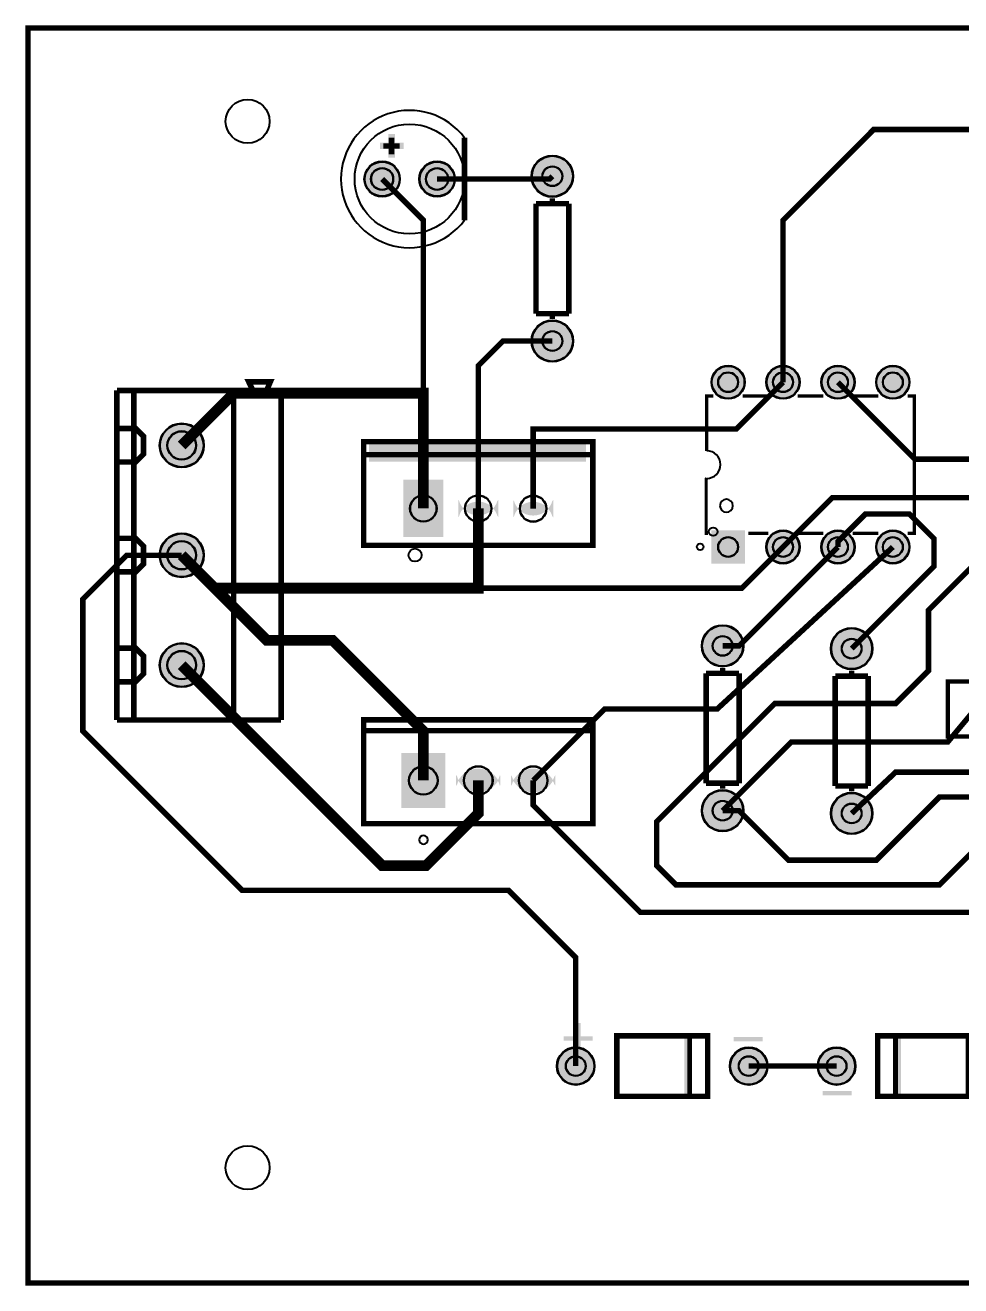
# Model space of a CAD drawing. Header units: millimetres. Extents: x -4 to 101, y -2 to 57.
# Drawn here: x -3.9 to 39.3, y -1.8 to 56.5 of the extents above; entities that cross this region are included whole.
import ezdxf

# ---------------------------------------------------------------- set-up
doc = ezdxf.new("R2010")
doc.units = ezdxf.units.MM
for name, color, linetype, true_color in [('BoardOutLine', 7, 'Continuous', 0xff00ff), ('BottomLayer', 7, 'Continuous', 0x0000ff), ('BottomSolderMaskLayer', 7, 'Continuous', 0xaa00ff), ('Document', 7, 'Continuous', 0xffffff), ('Multi-Layer', 7, 'Continuous', 0xc0c0c0), ('TopSilkLayer', 7, 'Continuous', 0xffcc00), ('TopSolderMaskLayer', 7, 'Continuous', 0x800080)]:
    doc.layers.add(name, color=color, linetype=linetype, true_color=true_color)

msp = doc.modelspace()

# ---------------------------------------------------------------- hatches: boundary and pattern name
at = {"layer": 'BottomSolderMaskLayer'}
for points in [[(11.748, 49.403, 1), (13.398, 49.403, 1)], [(14.288, 49.403, 1), (15.938, 49.403, 1)], [(19.482, 49.53, 1), (21.412, 49.53, 1)], [(19.482, 41.91, 1), (21.412, 41.91, 1)], [(27.8, 40.005, 1), (29.35, 40.005, 1)], [(30.34, 40.005, 1), (31.89, 40.005, 1)], [(32.88, 40.005, 1), (34.43, 40.005, 1)], [(35.42, 40.005, 1), (36.97, 40.005, 1)], [(2.277, 37.084, 1), (4.327, 37.084, 1)], [(13.552, 35.493), (15.403, 35.493), (15.403, 32.843), (13.552, 32.843)], [(17.943, 34.576, -0.785398), (16.093, 34.576), (16.093, 33.76, -0.785398), (17.943, 33.76)], [(20.484, 34.566, -0.785398), (18.633, 34.566), (18.633, 33.75, -0.785398), (20.484, 33.75)], [(2.277, 32.004, 1), (4.327, 32.004, 1)], [(27.8, 33.16), (29.35, 33.16), (29.35, 31.61), (27.8, 31.61)], [(30.34, 32.385, 1), (31.89, 32.385, 1)], [(32.88, 32.385, 1), (34.43, 32.385, 1)], [(35.42, 32.385, 1), (36.97, 32.385, 1)], [(27.356, 27.813, 1), (29.286, 27.813, 1)], [(33.325, 27.686, 1), (35.255, 27.686, 1)], [(2.277, 26.924, 1), (4.327, 26.924, 1)], [(13.453, 22.865), (15.503, 22.865), (15.503, 20.315), (13.453, 20.315)], [(18.043, 21.845, -0.785398), (15.993, 21.845), (15.993, 21.335, -0.785398), (18.043, 21.335)], [(20.583, 21.845, -0.785398), (18.533, 21.845), (18.533, 21.335, -0.785398), (20.583, 21.335)], [(27.356, 20.193, 1), (29.286, 20.193, 1)], [(33.325, 20.066, 1), (35.255, 20.066, 1)], [(20.652, 8.382, 1), (22.402, 8.382, 1)], [(28.652, 8.382, 1), (30.402, 8.382, 1)], [(32.717, 8.382, 1), (34.467, 8.382, 1)]]:
    msp.add_hatch(color=256, dxfattribs=at).paths.add_polyline_path(points)
at = {"layer": 'Document'}
for points in [[(12.863, 50.387), (12.863, 51.487), (13.163, 51.487), (13.163, 50.387)], [(12.471, 51.086), (13.571, 51.086), (13.571, 50.786), (12.471, 50.786)], [(11.958, 37.173), (11.958, 36.333), (22.008, 36.333), (22.008, 37.173)], [(21.551, 9.02), (21.551, 10.37), (21.751, 10.37), (21.751, 9.02)], [(20.965, 9.758), (22.315, 9.758), (22.315, 9.558), (20.965, 9.558)], [(26.797, 7.112), (26.797, 9.652), (26.543, 9.652), (26.543, 7.112)], [(28.827, 9.732), (30.177, 9.732), (30.177, 9.532), (28.827, 9.532)], [(36.322, 9.652), (36.322, 7.112), (36.576, 7.112), (36.576, 9.652)], [(34.292, 7.032), (32.942, 7.032), (32.942, 7.232), (34.292, 7.232)]]:
    msp.add_hatch(color=256, dxfattribs=at).paths.add_polyline_path(points)
at = {"layer": 'Multi-Layer'}
for points in [[(11.773, 49.403, 1), (13.373, 49.403, 1)], [(14.313, 49.403, 1), (15.913, 49.403, 1)], [(19.507, 49.53, 1), (21.387, 49.53, 1)], [(19.507, 41.91, 1), (21.387, 41.91, 1)], [(27.825, 40.005, 1), (29.325, 40.005, 1)], [(30.365, 40.005, 1), (31.865, 40.005, 1)], [(32.905, 40.005, 1), (34.405, 40.005, 1)], [(35.445, 40.005, 1), (36.945, 40.005, 1)], [(2.302, 37.084, 1), (4.302, 37.084, 1)], [(13.578, 35.468), (15.378, 35.468), (15.378, 32.868), (13.578, 32.868)], [(17.918, 34.568, -0.785398), (16.118, 34.568), (16.118, 33.768, -0.785398), (17.918, 33.768)], [(20.458, 34.558, -0.785398), (18.658, 34.558), (18.658, 33.758, -0.785398), (20.458, 33.758)], [(2.302, 32.004, 1), (4.302, 32.004, 1)], [(27.825, 33.135), (29.325, 33.135), (29.325, 31.635), (27.825, 31.635)], [(30.365, 32.385, 1), (31.865, 32.385, 1)], [(32.905, 32.385, 1), (34.405, 32.385, 1)], [(35.445, 32.385, 1), (36.945, 32.385, 1)], [(27.381, 27.813, 1), (29.261, 27.813, 1)], [(33.35, 27.686, 1), (35.23, 27.686, 1)], [(2.302, 26.924, 1), (4.302, 26.924, 1)], [(13.478, 22.84), (15.478, 22.84), (15.478, 20.34), (13.478, 20.34)], [(18.018, 21.84, -0.785398), (16.018, 21.84), (16.018, 21.34, -0.785398), (18.018, 21.34)], [(20.558, 21.84, -0.785398), (18.558, 21.84), (18.558, 21.34, -0.785398), (20.558, 21.34)], [(27.381, 20.193, 1), (29.261, 20.193, 1)], [(33.35, 20.066, 1), (35.23, 20.066, 1)], [(20.677, 8.382, 1), (22.377, 8.382, 1)], [(28.677, 8.382, 1), (30.377, 8.382, 1)], [(32.742, 8.382, 1), (34.442, 8.382, 1)]]:
    msp.add_hatch(color=256, dxfattribs=at).paths.add_polyline_path(points)
at = {"layer": 'TopSolderMaskLayer'}
for points in [[(11.748, 49.403, 1), (13.398, 49.403, 1)], [(14.288, 49.403, 1), (15.938, 49.403, 1)], [(19.482, 49.53, 1), (21.412, 49.53, 1)], [(19.482, 41.91, 1), (21.412, 41.91, 1)], [(27.8, 40.005, 1), (29.35, 40.005, 1)], [(30.34, 40.005, 1), (31.89, 40.005, 1)], [(32.88, 40.005, 1), (34.43, 40.005, 1)], [(35.42, 40.005, 1), (36.97, 40.005, 1)], [(2.277, 37.084, 1), (4.327, 37.084, 1)], [(13.552, 35.493), (15.403, 35.493), (15.403, 32.843), (13.552, 32.843)], [(17.943, 34.576, -0.785398), (16.093, 34.576), (16.093, 33.76, -0.785398), (17.943, 33.76)], [(20.484, 34.566, -0.785398), (18.633, 34.566), (18.633, 33.75, -0.785398), (20.484, 33.75)], [(2.277, 32.004, 1), (4.327, 32.004, 1)], [(27.8, 33.16), (29.35, 33.16), (29.35, 31.61), (27.8, 31.61)], [(30.34, 32.385, 1), (31.89, 32.385, 1)], [(32.88, 32.385, 1), (34.43, 32.385, 1)], [(35.42, 32.385, 1), (36.97, 32.385, 1)], [(27.356, 27.813, 1), (29.286, 27.813, 1)], [(33.325, 27.686, 1), (35.255, 27.686, 1)], [(2.277, 26.924, 1), (4.327, 26.924, 1)], [(13.453, 22.865), (15.503, 22.865), (15.503, 20.315), (13.453, 20.315)], [(18.043, 21.845, -0.785398), (15.993, 21.845), (15.993, 21.335, -0.785398), (18.043, 21.335)], [(20.583, 21.845, -0.785398), (18.533, 21.845), (18.533, 21.335, -0.785398), (20.583, 21.335)], [(27.356, 20.193, 1), (29.286, 20.193, 1)], [(33.325, 20.066, 1), (35.255, 20.066, 1)], [(20.652, 8.382, 1), (22.402, 8.382, 1)], [(28.652, 8.382, 1), (30.402, 8.382, 1)], [(32.717, 8.382, 1), (34.467, 8.382, 1)]]:
    msp.add_hatch(color=256, dxfattribs=at).paths.add_polyline_path(points)

# ---------------------------------------------------------------- linework, layer by layer
at = {"layer": 'BoardOutLine', "const_width": 0.254}
msp.add_lwpolyline([(7.62, 56.388), (101.092, 56.388), (101.092, -1.651), (-3.81, -1.651), (-3.81, 56.388), (7.62, 56.388)], close=True, dxfattribs=at)
at = {"layer": 'BottomLayer'}
for points, const_width in [([(31.115, 40.005), (31.115, 47.498), (35.306, 51.689), (50.038, 51.689), (56.007, 45.72), (56.007, 40.513)], 0.254), ([(15.113, 49.403), (20.32, 49.403), (20.447, 49.53)], 0.254), ([(12.573, 49.403), (14.478, 47.498), (14.478, 34.168), (14.478, 34.168)], 0.254), ([(31.115, 32.385), (33.401, 34.671), (41.656, 34.671), (43.434, 36.449), (43.434, 41.021), (50.292, 47.879)], 0.254), ([(20.447, 41.91), (18.161, 41.91), (17.018, 40.767), (17.018, 34.168)], 0.254), ([(56.007, 40.513), (54.483, 42.037), (51.278, 42.037), (50.038, 41.275), (50.038, 39.751), (49.276, 38.989), (47.371, 38.989), (37.846, 29.464), (37.846, 26.67), (36.322, 25.146), (30.734, 25.146), (25.273, 19.685), (25.273, 17.653), (26.162, 16.764), (38.354, 16.764), (39.878, 18.288), (43.18, 18.288), (44.069, 17.399), (44.069, 11.684), (47.879, 7.874), (50.8, 7.874), (51.816, 8.89), (51.816, 13.462)], 0.254), ([(3.302, 37.084), (5.715, 39.497), (14.478, 39.497), (14.478, 34.168)], 0.5), ([(19.558, 34.158), (19.558, 37.846), (28.956, 37.846), (31.115, 40.005)], 0.254), ([(33.655, 40.005), (37.211, 36.449), (41.021, 36.449)], 0.254), ([(3.302, 32.004), (4.826, 30.48), (17.018, 30.48), (17.018, 34.168)], 0.5), ([(31.115, 32.385), (29.21, 30.48), (17.018, 30.48), (17.018, 34.168)], 0.254), ([(34.29, 27.686), (38.1, 31.496), (38.1, 32.766), (36.957, 33.909), (34.925, 33.909), (33.655, 32.639), (33.655, 32.385)], 0.254), ([(21.527, 8.382), (21.527, 13.399), (18.415, 16.51), (6.096, 16.51), (-1.27, 23.876), (-1.27, 29.972), (0.762, 32.004), (3.302, 32.004)], 0.254), ([(3.302, 32.004), (7.239, 28.067), (10.287, 28.067), (14.478, 23.876), (14.478, 21.59)], 0.5), ([(19.558, 21.59), (22.86, 24.892), (28.067, 24.892), (36.195, 32.385), (36.195, 32.385)], 0.254), ([(33.655, 32.385), (29.083, 27.813), (28.321, 27.813)], 0.254), ([(3.302, 26.924), (12.573, 17.653), (14.605, 17.653), (17.018, 20.066), (17.018, 21.59)], 0.5), ([(28.321, 20.193), (31.496, 23.368), (38.735, 23.368), (40.005, 24.892)], 0.254), ([(41.021, 15.494), (24.511, 15.494), (19.558, 20.447), (19.558, 21.59)], 0.254), ([(34.29, 20.066), (36.322, 21.971), (42.545, 21.971)], 0.254), ([(49.53, 10.668), (45.466, 14.732), (45.466, 19.304), (43.942, 20.828), (38.354, 20.828), (35.433, 17.907), (31.369, 17.907), (29.083, 20.193), (28.321, 20.193)], 0.254), ([(33.592, 8.382), (29.527, 8.382)], 0.254)]:
    msp.add_lwpolyline(points, dxfattribs=dict(at, const_width=const_width))
at = {"layer": 'BottomSolderMaskLayer'}
for centre, radius in [((12.573, 49.403), 0.825), ((15.113, 49.403), 0.825), ((20.447, 49.53), 0.965), ((12.573, 49.403), 0.516), ((15.113, 49.403), 0.516), ((20.447, 49.53), 0.462), ((20.447, 41.91), 0.965), ((20.447, 41.91), 0.462), ((28.575, 40.005), 0.775), ((28.575, 40.005), 0.465), ((31.115, 40.005), 0.775), ((31.115, 40.005), 0.465), ((33.655, 40.005), 0.775), ((33.655, 40.005), 0.465), ((36.195, 40.005), 0.775), ((36.195, 40.005), 0.465), ((3.302, 37.084), 1.025), ((3.302, 37.084), 0.667), ((14.478, 34.168), 0.617), ((17.018, 34.168), 0.617), ((19.558, 34.158), 0.617), ((3.302, 32.004), 1.025), ((3.302, 32.004), 0.667), ((28.575, 32.385), 0.465), ((31.115, 32.385), 0.775), ((31.115, 32.385), 0.465), ((33.655, 32.385), 0.775), ((33.655, 32.385), 0.465), ((36.195, 32.385), 0.775), ((36.195, 32.385), 0.465), ((28.321, 27.813), 0.965), ((34.29, 27.686), 0.965), ((28.321, 27.813), 0.462), ((34.29, 27.686), 0.462), ((3.302, 26.924), 1.025), ((3.302, 26.924), 0.667), ((14.478, 21.59), 0.667), ((17.018, 21.59), 0.667), ((19.558, 21.59), 0.667), ((28.321, 20.193), 0.965), ((34.29, 20.066), 0.965), ((28.321, 20.193), 0.462), ((34.29, 20.066), 0.462), ((21.527, 8.382), 0.875), ((21.527, 8.382), 0.463), ((29.527, 8.382), 0.875), ((29.527, 8.382), 0.463), ((33.592, 8.382), 0.875), ((33.592, 8.382), 0.463)]:
    msp.add_circle(centre, radius, dxfattribs=at)
at = {"layer": 'Document'}
for centre, radius in [((27.885, 33.095), 0.2), ((14.097, 32.009), 0.3)]:
    msp.add_circle(centre, radius, dxfattribs=at)
at = {"layer": 'Multi-Layer'}
for centre, radius in [((6.35, 52.07), 1.016), ((12.573, 49.403), 0.8), ((15.113, 49.403), 0.8), ((20.447, 49.53), 0.94), ((12.573, 49.403), 0.5), ((15.113, 49.403), 0.5), ((20.447, 49.53), 0.45), ((20.447, 41.91), 0.94), ((20.447, 41.91), 0.45), ((28.575, 40.005), 0.75), ((28.575, 40.005), 0.45), ((31.115, 40.005), 0.75), ((31.115, 40.005), 0.45), ((33.655, 40.005), 0.75), ((33.655, 40.005), 0.45), ((36.195, 40.005), 0.75), ((36.195, 40.005), 0.45), ((3.302, 37.084), 1), ((3.302, 37.084), 0.65), ((14.478, 34.168), 0.6), ((17.018, 34.168), 0.6), ((19.558, 34.158), 0.6), ((3.302, 32.004), 1), ((3.302, 32.004), 0.65), ((28.575, 32.385), 0.45), ((31.115, 32.385), 0.75), ((31.115, 32.385), 0.45), ((33.655, 32.385), 0.75), ((33.655, 32.385), 0.45), ((36.195, 32.385), 0.75), ((36.195, 32.385), 0.45), ((28.321, 27.813), 0.94), ((34.29, 27.686), 0.94), ((28.321, 27.813), 0.45), ((34.29, 27.686), 0.45), ((3.302, 26.924), 1), ((3.302, 26.924), 0.65), ((14.478, 21.59), 0.65), ((17.018, 21.59), 0.65), ((19.558, 21.59), 0.65), ((28.321, 20.193), 0.94), ((34.29, 20.066), 0.94), ((28.321, 20.193), 0.45), ((34.29, 20.066), 0.45), ((21.527, 8.382), 0.85), ((21.527, 8.382), 0.45), ((29.527, 8.382), 0.85), ((29.527, 8.382), 0.45), ((33.592, 8.382), 0.85), ((33.592, 8.382), 0.45), ((6.35, 3.683), 1.016)]:
    msp.add_circle(centre, radius, dxfattribs=at)
at = {"layer": 'TopSilkLayer'}
for points, const_width in [([(13.005, 50.546), (13.005, 51.308)], 0.254), ([(16.383, 47.498), (16.383, 51.308)], 0.254), ([(12.624, 50.927), (13.386, 50.927)], 0.254), ([(19.685, 48.26), (20.447, 48.26)], 0.254), ([(19.685, 43.18), (19.685, 48.26)], 0.254), ([(20.447, 48.26), (20.447, 48.514)], 0.254), ([(20.447, 48.26), (21.209, 48.26)], 0.254), ([(21.209, 48.26), (21.209, 43.18)], 0.254), ([(20.447, 43.18), (19.685, 43.18)], 0.254), ([(20.447, 43.18), (20.447, 42.926)], 0.254), ([(21.209, 43.18), (20.447, 43.18)], 0.254), ([(7.902, 39.624), (0.302, 39.624)], 0.254), ([(0.302, 39.624), (0.302, 24.384)], 0.254), ([(1.084, 39.624), (1.084, 24.384)], 0.254), ([(5.703, 39.624), (5.703, 24.384)], 0.254), ([(7.228, 39.624), (7.402, 40.024), (6.402, 40.024), (6.599, 39.624)], 0.254), ([(7.902, 39.624), (7.902, 24.384)], 0.254), ([(27.585, 36.83), (27.585, 39.37), (27.896, 39.37)], 0.152), ([(29.254, 39.37), (29.383, 39.37)], 0.152), ([(29.254, 39.37), (30.436, 39.37)], 0.152), ([(31.794, 39.37), (32.976, 39.37)], 0.152), ([(34.334, 39.37), (35.516, 39.37)], 0.152), ([(36.873, 39.37), (37.186, 39.37), (37.186, 33.02), (36.873, 33.02)], 0.152), ([(0.312, 37.868), (1.171, 37.868), (1.531, 37.508), (1.531, 36.677)], 0.254), ([(0.312, 36.314), (1.17, 36.314), (1.531, 36.675), (1.531, 37.505)], 0.254), ([(22.318, 36.658), (11.718, 36.658)], 0.254), ([(27.645, 33.02), (27.559, 33.02), (27.559, 35.534), (27.585, 35.56)], 0.152), ([(0.312, 32.788), (1.17, 32.788), (1.531, 32.428), (1.531, 31.597)], 0.254), ([(30.436, 33.02), (29.505, 33.02)], 0.152), ([(32.976, 33.02), (31.794, 33.02)], 0.152), ([(35.516, 33.02), (34.334, 33.02)], 0.152), ([(0.312, 31.234), (1.17, 31.234), (1.531, 31.595), (1.531, 32.425)], 0.254), ([(0.312, 27.708), (1.171, 27.708), (1.531, 27.348), (1.531, 26.517)], 0.254), ([(0.312, 26.154), (1.17, 26.154), (1.531, 26.515), (1.531, 27.345)], 0.254), ([(28.321, 26.543), (28.321, 26.797)], 0.254), ([(27.559, 26.543), (28.321, 26.543)], 0.254), ([(27.559, 21.463), (27.559, 26.543)], 0.254), ([(28.321, 26.543), (29.083, 26.543)], 0.254), ([(29.083, 26.543), (29.083, 21.463)], 0.254), ([(33.528, 26.416), (34.29, 26.416)], 0.254), ([(33.528, 21.336), (33.528, 26.416)], 0.254), ([(34.29, 26.416), (34.29, 26.67)], 0.254), ([(34.29, 26.416), (35.052, 26.416)], 0.254), ([(35.052, 26.416), (35.052, 21.336)], 0.254), ([(7.902, 24.384), (0.302, 24.384)], 0.254), ([(22.318, 23.89), (11.718, 23.89)], 0.254), ([(28.321, 21.463), (27.559, 21.463)], 0.254), ([(28.321, 21.463), (28.321, 21.209)], 0.254), ([(29.083, 21.463), (28.321, 21.463)], 0.254), ([(34.29, 21.336), (33.528, 21.336)], 0.254), ([(34.29, 21.336), (34.29, 21.082)], 0.254), ([(35.052, 21.336), (34.29, 21.336)], 0.254), ([(26.797, 9.652), (26.797, 7.112)], 0.229), ([(36.322, 7.112), (36.322, 9.652)], 0.229)]:
    msp.add_lwpolyline(points, dxfattribs=dict(at, const_width=const_width))
for points, const_width in [([(11.717, 37.257), (22.319, 37.257), (22.319, 32.459), (11.717, 32.459), (11.717, 37.252), (11.717, 37.257)], 0.254), ([(38.738, 23.625), (43.818, 23.625), (43.818, 26.165), (38.738, 26.165), (38.738, 23.625)], 0.201), ([(11.718, 24.39), (22.318, 24.39), (22.318, 19.59), (11.718, 19.59), (11.718, 24.39)], 0.254), ([(23.427, 9.782), (27.627, 9.782), (27.627, 6.982), (23.427, 6.982), (23.427, 9.782)], 0.254), ([(39.692, 6.982), (35.492, 6.982), (35.492, 9.782), (39.692, 9.782), (39.692, 6.982)], 0.254)]:
    msp.add_lwpolyline(points, close=True, dxfattribs=dict(at, const_width=const_width))
for centre, radius in [((13.843, 49.403), 2.54), ((27.285, 32.395), 0.15)]:
    msp.add_circle(centre, radius, dxfattribs=at)
for centre, radius, start, end in [((13.843, 49.403), 3.175, 36.8699, 323.1301), ((27.585, 36.195), 0.635, 270, 90), ((28.494, 34.293), 0.3, 180.48511, 179.51489), ((14.249, 31.633), 0.2, 90, 90), ((14.481, 18.85), 0.2, 90.72768, 89.27232)]:
    msp.add_arc(centre, radius, start, end, dxfattribs=at)
at = {"layer": 'TopSolderMaskLayer'}
for centre, radius in [((12.573, 49.403), 0.825), ((15.113, 49.403), 0.825), ((20.447, 49.53), 0.965), ((12.573, 49.403), 0.516), ((15.113, 49.403), 0.516), ((20.447, 49.53), 0.462), ((20.447, 41.91), 0.965), ((20.447, 41.91), 0.462), ((28.575, 40.005), 0.775), ((28.575, 40.005), 0.465), ((31.115, 40.005), 0.775), ((31.115, 40.005), 0.465), ((33.655, 40.005), 0.775), ((33.655, 40.005), 0.465), ((36.195, 40.005), 0.775), ((36.195, 40.005), 0.465), ((3.302, 37.084), 1.025), ((3.302, 37.084), 0.667), ((14.478, 34.168), 0.617), ((17.018, 34.168), 0.617), ((19.558, 34.158), 0.617), ((3.302, 32.004), 1.025), ((3.302, 32.004), 0.667), ((28.575, 32.385), 0.465), ((31.115, 32.385), 0.775), ((31.115, 32.385), 0.465), ((33.655, 32.385), 0.775), ((33.655, 32.385), 0.465), ((36.195, 32.385), 0.775), ((36.195, 32.385), 0.465), ((28.321, 27.813), 0.965), ((34.29, 27.686), 0.965), ((28.321, 27.813), 0.462), ((34.29, 27.686), 0.462), ((3.302, 26.924), 1.025), ((3.302, 26.924), 0.667), ((14.478, 21.59), 0.667), ((17.018, 21.59), 0.667), ((19.558, 21.59), 0.667), ((28.321, 20.193), 0.965), ((34.29, 20.066), 0.965), ((28.321, 20.193), 0.462), ((34.29, 20.066), 0.462), ((21.527, 8.382), 0.875), ((21.527, 8.382), 0.463), ((29.527, 8.382), 0.875), ((29.527, 8.382), 0.463), ((33.592, 8.382), 0.875), ((33.592, 8.382), 0.463)]:
    msp.add_circle(centre, radius, dxfattribs=at)

doc.saveas('drawing.dxf')
